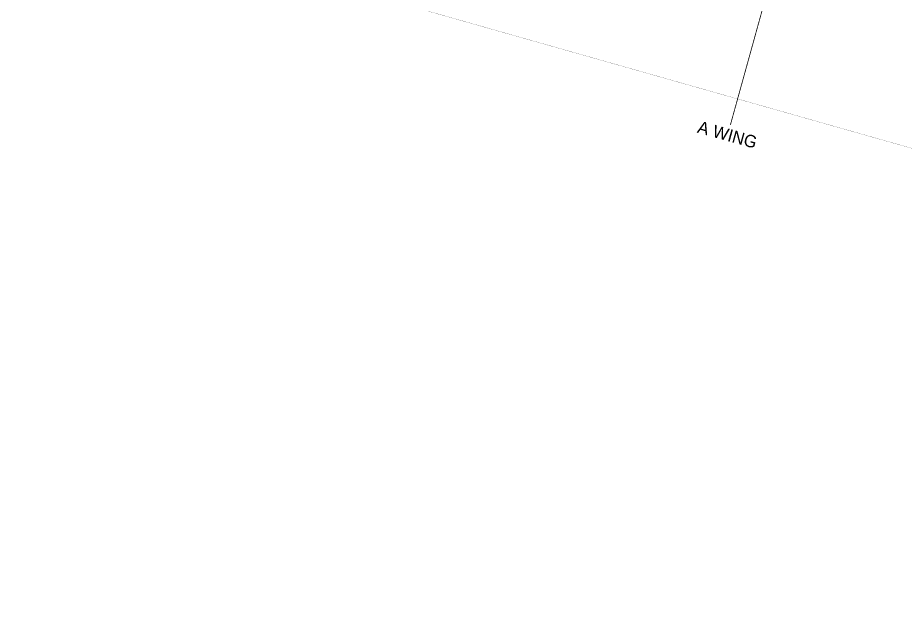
# Model space of a CAD drawing. Header units: millimetres. Extents: x 1330 to 3437, y 431 to 1156.
# Drawn here: x 1368.3 to 1425.8, y 949.2 to 988.4 of the extents above; entities that cross this region are included whole.
import ezdxf

# ---------------------------------------------------------------- set-up
doc = ezdxf.new("R2010")
doc.units = ezdxf.units.MM
doc.linetypes.add('DASHED', pattern=[0.75, 0.5, -0.25])
doc.linetypes.add('DASHED2', pattern=[0.375, 0.25, -0.125])
doc.layers.add('A03 Roads', color=7, linetype='Continuous', lineweight=15)
doc.layers.add('U05 Room Names-Scale 2', color=7, linetype='Continuous', lineweight=25)
doc.styles.add('SWIS721LTCNBT', font='stylu.ttf')

# ---------------------------------------------------------------- blocks, each defined once
blk = doc.blocks.new('fdgdg')
at = {"linetype": 'DASHED', "ltscale": 3000, "const_width": 50}
blk.add_lwpolyline([(-2055193.8, 12797.8), (-2055193.8, 45276.8)], dxfattribs=at)
at = {"layer": 'A03 Roads', "color": 5, "linetype": 'DASHED2', "ltscale": 5500, "const_width": 10}
blk.add_lwpolyline([(-2104235.9, 17110.3), (-2077630.8, 14675.9), (-1981230.1, 14135.7), (-1920413.7, 16674.7)], dxfattribs=at)
at = {"layer": 'U05 Room Names-Scale 2', "ltscale": 3000, "insert": (-2055210, 11736.1), "char_height": 800, "width": 49410.61, "attachment_point": 8, "style": 'SWIS721LTCNBT'}
blk.add_mtext('A WING ', dxfattribs=at)

msp = doc.modelspace()

# ---------------------------------------------------------------- block references
at = {"xscale": 0.0009999999999999998, "yscale": 0.0009999999999999998, "zscale": 0.0009999999999999998, "rotation": 344.5009561756062}
msp.add_blockref('fdgdg', (3391.48391, 419.95016, 91.374), dxfattribs=at)

doc.saveas('drawing.dxf')
